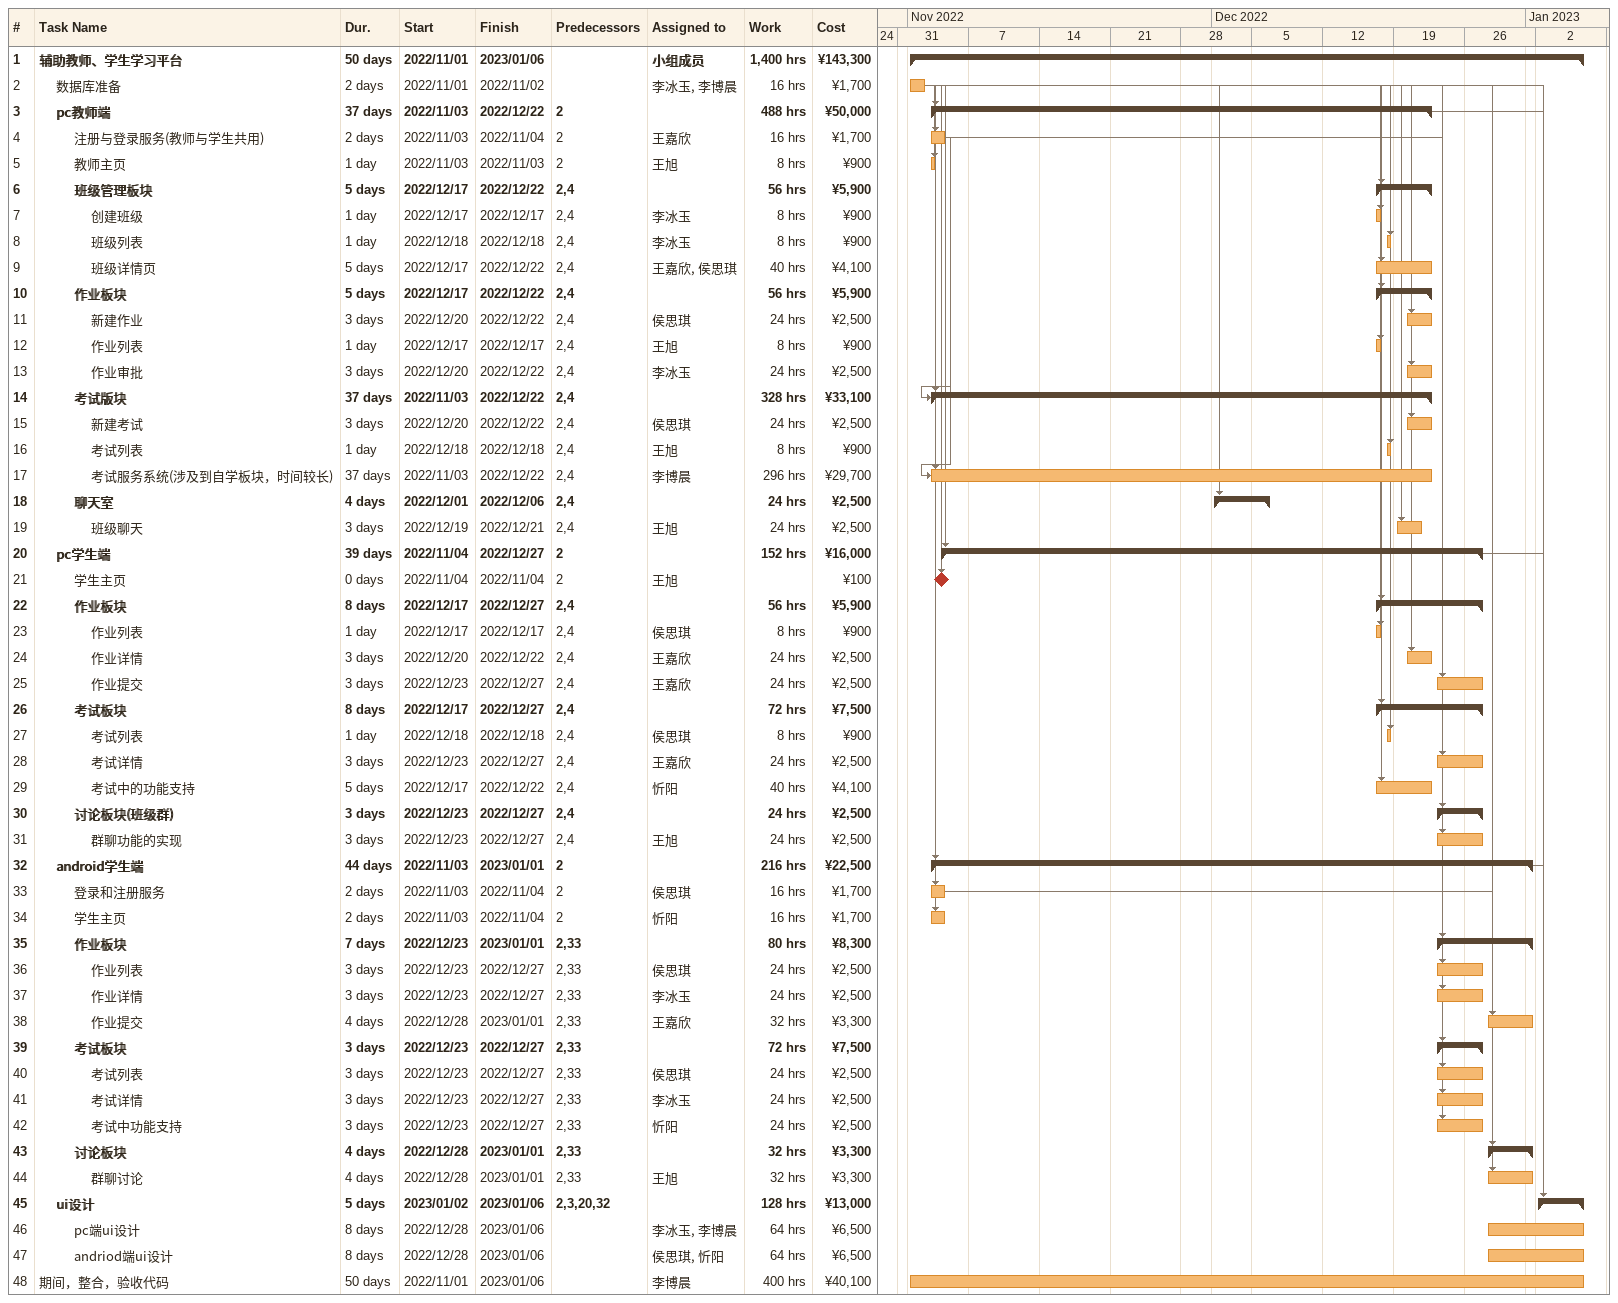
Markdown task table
| ID | Level | Task | Duration | Start | Finish | Predecessors | Resources | Work (h) | Cost (¥) |
|---|---|---|---|---|---|---|---|---|---|
| 1 | 1 | **辅助教师、学生学习平台** | 50d | 2022-11-01 | 2023-01-06 |  | 小组成员 | 1400 | 143300 |
| 2 | 2 | 数据库准备 | 2d | 2022-11-01 | 2022-11-02 |  | 李冰玉, 李博晨 | 16 | 1700 |
| 3 | 2 | **pc教师端** | 37d | 2022-11-03 | 2022-12-22 | 2 |  | 488 | 50000 |
| 4 | 3 | 注册与登录服务(教师与学生共用) | 2d | 2022-11-03 | 2022-11-04 | 2 | 王嘉欣 | 16 | 1700 |
| 5 | 3 | 教师主页 | 1d | 2022-11-03 | 2022-11-03 | 2 | 王旭 | 8 | 900 |
| 6 | 3 | **班级管理板块** | 5d | 2022-12-17 | 2022-12-22 | 2, 4 |  | 56 | 5900 |
| 7 | 4 | 创建班级 | 1d | 2022-12-17 | 2022-12-17 | 2, 4 | 李冰玉 | 8 | 900 |
| 8 | 4 | 班级列表 | 1d | 2022-12-18 | 2022-12-18 | 2, 4 | 李冰玉 | 8 | 900 |
| 9 | 4 | 班级详情页 | 5d | 2022-12-17 | 2022-12-22 | 2, 4 | 王嘉欣, 侯思琪 | 40 | 4100 |
| 10 | 3 | **作业板块** | 5d | 2022-12-17 | 2022-12-22 | 2, 4 |  | 56 | 5900 |
| 11 | 4 | 新建作业 | 3d | 2022-12-20 | 2022-12-22 | 2, 4 | 侯思琪 | 24 | 2500 |
| 12 | 4 | 作业列表 | 1d | 2022-12-17 | 2022-12-17 | 2, 4 | 王旭 | 8 | 900 |
| 13 | 4 | 作业审批 | 3d | 2022-12-20 | 2022-12-22 | 2, 4 | 李冰玉 | 24 | 2500 |
| 14 | 3 | **考试版块** | 37d | 2022-11-03 | 2022-12-22 | 2, 4 |  | 328 | 33100 |
| 15 | 4 | 新建考试 | 3d | 2022-12-20 | 2022-12-22 | 2, 4 | 侯思琪 | 24 | 2500 |
| 16 | 4 | 考试列表 | 1d | 2022-12-18 | 2022-12-18 | 2, 4 | 王旭 | 8 | 900 |
| 17 | 4 | 考试服务系统(涉及到自学板块，时间较长) | 37d | 2022-11-03 | 2022-12-22 | 2, 4 | 李博晨 | 296 | 29700 |
| 18 | 3 | **聊天室** | 4d | 2022-12-01 | 2022-12-06 | 2, 4 |  | 24 | 2500 |
| 19 | 4 | 班级聊天 | 3d | 2022-12-19 | 2022-12-21 | 2, 4 | 王旭 | 24 | 2500 |
| 20 | 2 | **pc学生端** | 39d | 2022-11-04 | 2022-12-27 | 2 |  | 152 | 16000 |
| 21 | 3 | 学生主页 | 0d | 2022-11-04 | 2022-11-04 | 2 | 王旭 |  | 100 |
| 22 | 3 | **作业板块** | 8d | 2022-12-17 | 2022-12-27 | 2, 4 |  | 56 | 5900 |
| 23 | 4 | 作业列表 | 1d | 2022-12-17 | 2022-12-17 | 2, 4 | 侯思琪 | 8 | 900 |
| 24 | 4 | 作业详情 | 3d | 2022-12-20 | 2022-12-22 | 2, 4 | 王嘉欣 | 24 | 2500 |
| 25 | 4 | 作业提交 | 3d | 2022-12-23 | 2022-12-27 | 2, 4 | 王嘉欣 | 24 | 2500 |
| 26 | 3 | **考试板块** | 8d | 2022-12-17 | 2022-12-27 | 2, 4 |  | 72 | 7500 |
| 27 | 4 | 考试列表 | 1d | 2022-12-18 | 2022-12-18 | 2, 4 | 侯思琪 | 8 | 900 |
| 28 | 4 | 考试详情 | 3d | 2022-12-23 | 2022-12-27 | 2, 4 | 王嘉欣 | 24 | 2500 |
| 29 | 4 | 考试中的功能支持 | 5d | 2022-12-17 | 2022-12-22 | 2, 4 | 忻阳 | 40 | 4100 |
| 30 | 3 | **讨论板块(班级群)** | 3d | 2022-12-23 | 2022-12-27 | 2, 4 |  | 24 | 2500 |
| 31 | 4 | 群聊功能的实现 | 3d | 2022-12-23 | 2022-12-27 | 2, 4 | 王旭 | 24 | 2500 |
| 32 | 2 | **android学生端** | 44d | 2022-11-03 | 2023-01-01 | 2 |  | 216 | 22500 |
| 33 | 3 | 登录和注册服务 | 2d | 2022-11-03 | 2022-11-04 | 2 | 侯思琪 | 16 | 1700 |
| 34 | 3 | 学生主页 | 2d | 2022-11-03 | 2022-11-04 | 2 | 忻阳 | 16 | 1700 |
| 35 | 3 | **作业板块** | 7d | 2022-12-23 | 2023-01-01 | 2, 33 |  | 80 | 8300 |
| 36 | 4 | 作业列表 | 3d | 2022-12-23 | 2022-12-27 | 2, 33 | 侯思琪 | 24 | 2500 |
| 37 | 4 | 作业详情 | 3d | 2022-12-23 | 2022-12-27 | 2, 33 | 李冰玉 | 24 | 2500 |
| 38 | 4 | 作业提交 | 4d | 2022-12-28 | 2023-01-01 | 2, 33 | 王嘉欣 | 32 | 3300 |
| 39 | 3 | **考试板块** | 3d | 2022-12-23 | 2022-12-27 | 2, 33 |  | 72 | 7500 |
| 40 | 4 | 考试列表 | 3d | 2022-12-23 | 2022-12-27 | 2, 33 | 侯思琪 | 24 | 2500 |
| 41 | 4 | 考试详情 | 3d | 2022-12-23 | 2022-12-27 | 2, 33 | 李冰玉 | 24 | 2500 |
| 42 | 4 | 考试中功能支持 | 3d | 2022-12-23 | 2022-12-27 | 2, 33 | 忻阳 | 24 | 2500 |
| 43 | 3 | **讨论板块** | 4d | 2022-12-28 | 2023-01-01 | 2, 33 |  | 32 | 3300 |
| 44 | 4 | 群聊讨论 | 4d | 2022-12-28 | 2023-01-01 | 2, 33 | 王旭 | 32 | 3300 |
| 45 | 2 | **ui设计** | 5d | 2023-01-02 | 2023-01-06 | 2, 3, 20, 32 |  | 128 | 13000 |
| 46 | 3 | pc端ui设计 | 8d | 2022-12-28 | 2023-01-06 |  | 李冰玉, 李博晨 | 64 | 6500 |
| 47 | 3 | andriod端ui设计 | 8d | 2022-12-28 | 2023-01-06 |  | 侯思琪, 忻阳 | 64 | 6500 |
| 48 | 1 | 期间，整合，验收代码 | 50d | 2022-11-01 | 2023-01-06 |  | 李博晨 | 400 | 40100 |
